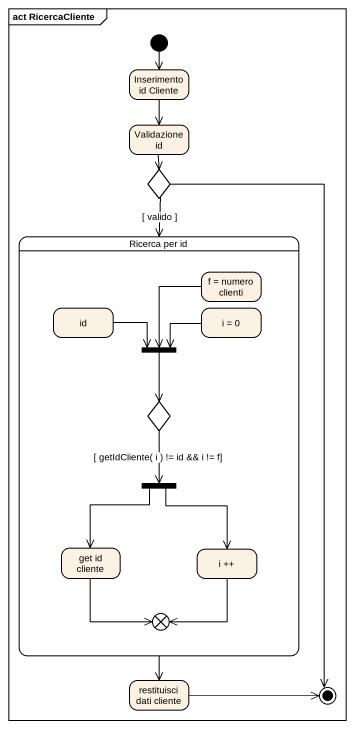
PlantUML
@startuml
mainframe act RicercaCliente
hide empty description
state "Inserimento id Cliente" as Inserimento_id_Cliente
state "Validazione id" as Validazione_id
state choice1 <<choice>>
state "Ricerca per id" as Ricerca_per_id {
  state id
  state "i = 0" as i_0
  state "f = numero clienti" as f_numero_clienti
  state fork1 <<join>>
  state choice2 <<choice>>
  state fork2 <<fork>>
  state "get id cliente" as get_id_cliente
  state "i ++" as i
  state flowfinal1 <<end>>
}
state "restituisci dati cliente" as restituisci_dati_cliente
[*] --> Inserimento_id_Cliente
Inserimento_id_Cliente --> Validazione_id
Validazione_id --> choice1
choice1 --> Ricerca_per_id : [ valido ]
Ricerca_per_id --> restituisci_dati_cliente
id -right-> fork1
i_0 -left-> fork1
f_numero_clienti --> fork1
fork1 --> choice2
choice2 --> fork2 : [ getIdCliente( i ) != id && i != f]
fork2 --> get_id_cliente
fork2 --> i
get_id_cliente --> flowfinal1
i --> flowfinal1
choice1 --> [*]
restituisci_dati_cliente -right-> [*]
@enduml
